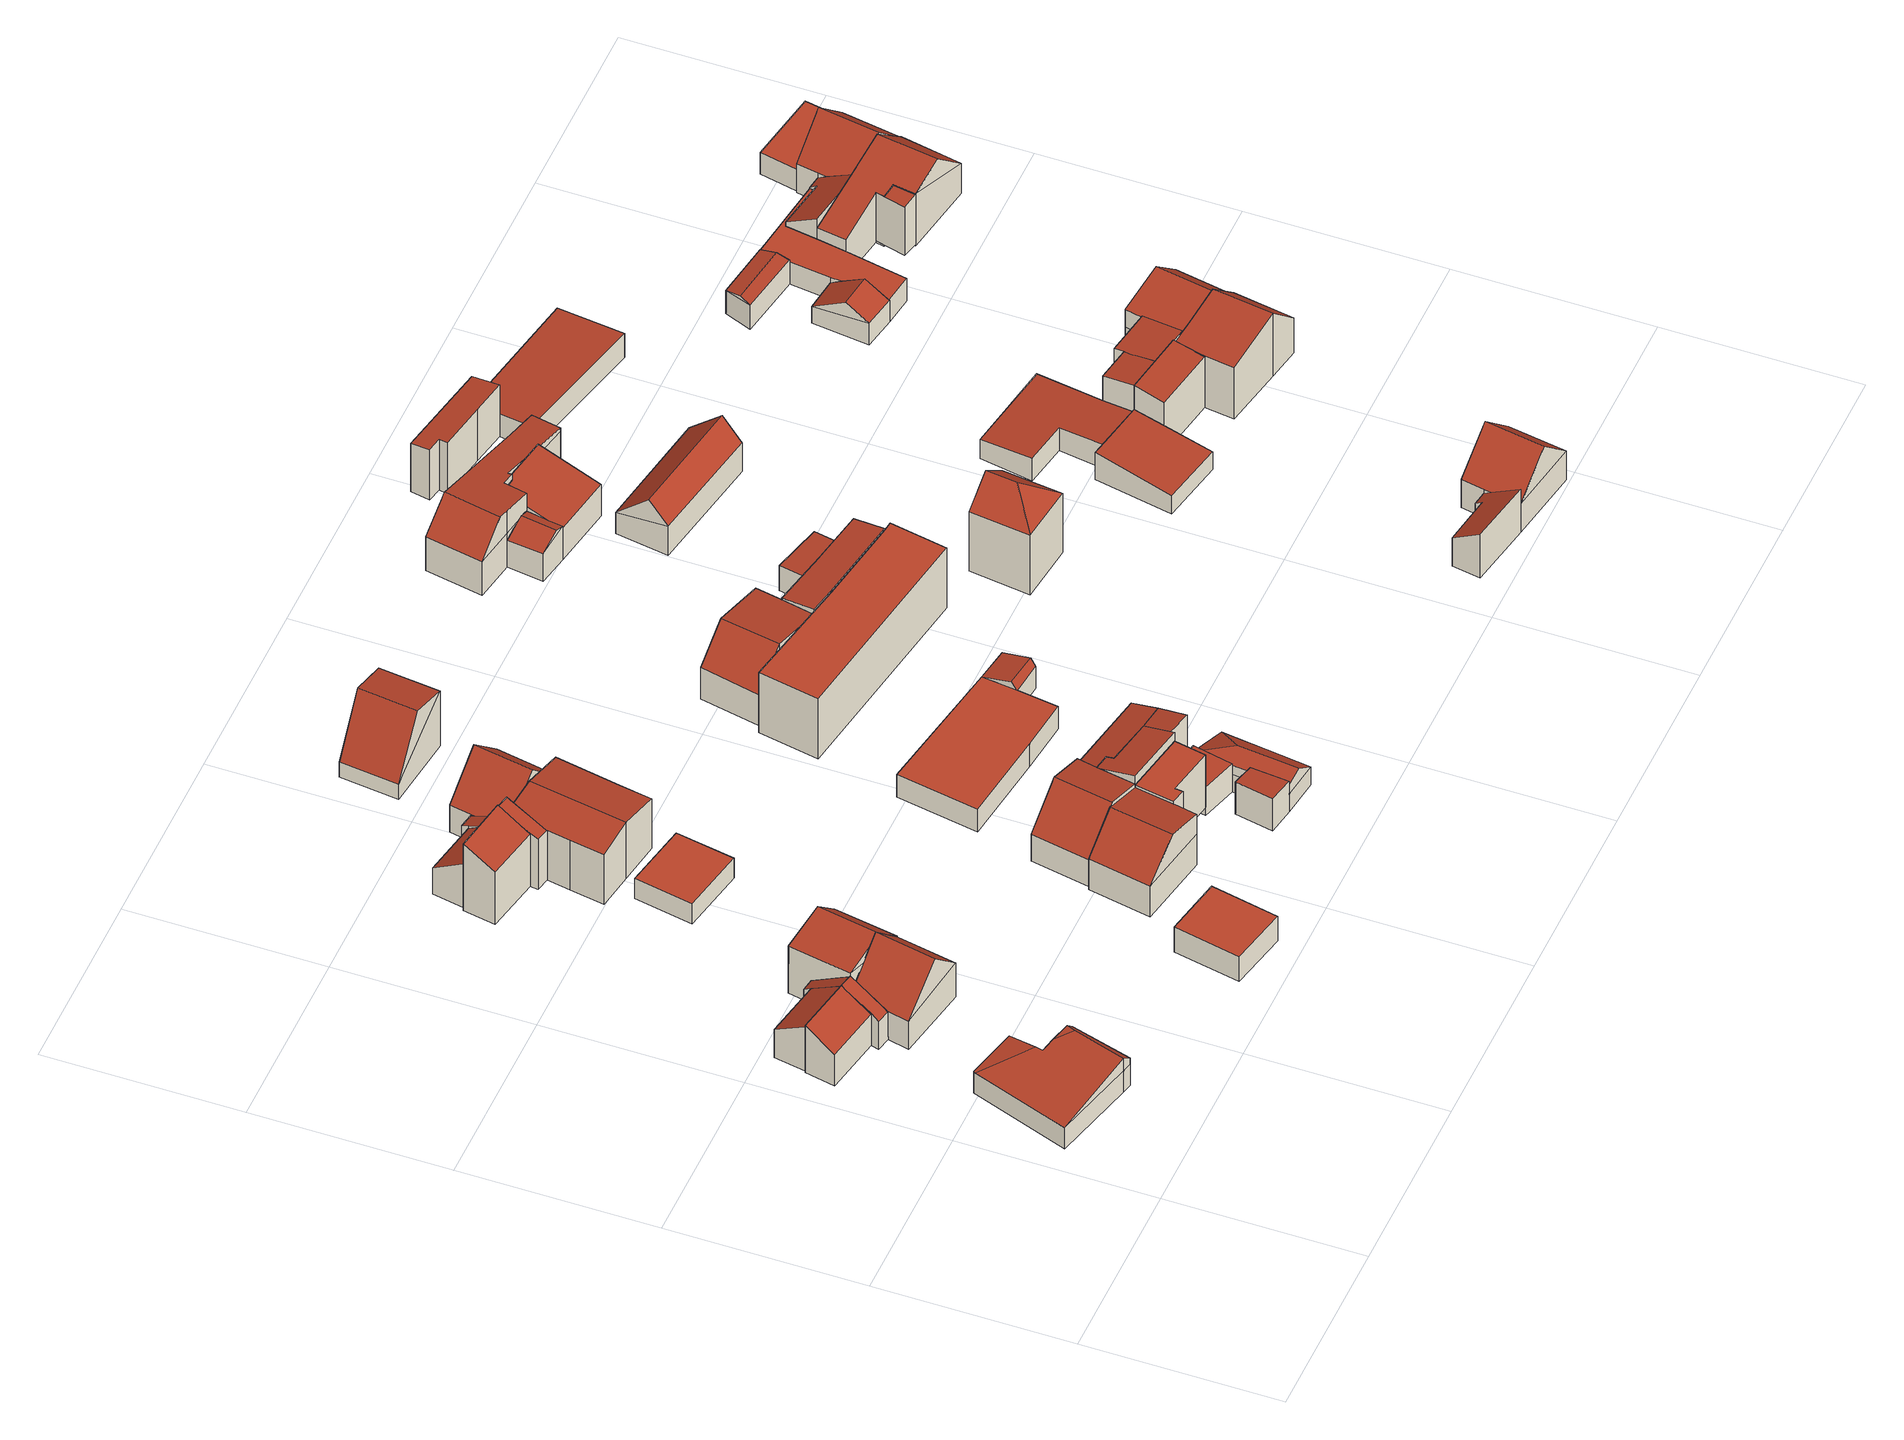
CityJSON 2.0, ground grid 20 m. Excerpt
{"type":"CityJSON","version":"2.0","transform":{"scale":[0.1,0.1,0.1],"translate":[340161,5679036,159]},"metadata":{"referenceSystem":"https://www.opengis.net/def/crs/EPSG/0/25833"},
"CityObjects":{
"building1":{"type":"Building","attributes":{"Dachtyp_tdc":"tdcFreeFormRoof","Gemeindeschluessel":14729160,"Dachneigung":10.03,"QualitaetDacherkennung":47,"Geometrietyp2DReferenz":"3000","function":"31001_9998","roofType":"5000","measuredHeight":4.26},"geometry":[{"type":"MultiSurface","lod":"2","boundaries":[[[0,1,2,3]],[[1,4,5,2]],[[4,6,7,5]],[[6,8,9,7]],[[8,10,11,9]],[[10,12,13,11]],[[12,14,15,13]],[[14,0,3,15]],[[16,17,18,19]],[[20,21,22]],[[21,23,19,18,4,24,22]],[[25,26,20,22,24]],[[14,26,25,0]],[[0,25,24,1]],[[12,23,21,20,26,14]],[[10,19,23,12]],[[8,16,19,10]],[[6,17,16,8]],[[4,18,17,6]],[[1,24,4]],[[3,2,5,7,9,11,13,15]]],"semantics":{"surfaces":[{"type":"WallSurface"},{"type":"RoofSurface"},{"type":"GroundSurface"}],"values":[0,0,0,0,0,0,0,0,1,1,1,1,0,0,0,0,0,0,0,0,2]}}]},
"building2":{"type":"Building","attributes":{"Gemeindeschluessel":14729160,"Geometrietyp2DReferenz":"3000","function":"31001_9998","roofType":"9999"},"children":["building2-1","building2-2","building2-3"]},
"building2-1":{"type":"BuildingPart","attributes":{"Dachtyp_tdc":"tdcGableRoof","Dachneigung":44.36,"QualitaetDacherkennung":74,"Geometrietyp2DReferenz":"3000","roofType":"3100","measuredHeight":7.75},"parents":["building2"],"geometry":[{"type":"MultiSurface","lod":"2","boundaries":[[[27,28,29,30]],[[28,31,32,29]],[[31,33,34,32]],[[28,27,35]],[[33,31,36]],[[27,37,33,36,35]],[[31,28,35,36]],[[34,38,30,29,32]],[[38,34,33,37,39]],[[30,38,39,37,27]]],"semantics":{"surfaces":[{"type":"WallSurface"},{"type":"RoofSurface"},{"type":"GroundSurface"},{"type":"ClosureSurface"}],"values":[0,0,0,0,0,1,1,2,0,3]}}]},
"building2-2":{"type":"BuildingPart","attributes":{"Dachtyp_tdc":"tdcPolyFlatRoof","Dachneigung":30.9,"QualitaetDacherkennung":73,"Geometrietyp2DReferenz":"3000","roofType":"2100","measuredHeight":5.87},"parents":["building2"],"geometry":[{"type":"MultiSurface","lod":"2","boundaries":[[[39,40,41,38]],[[40,42,43,44,41]],[[45,46,27,30,47]],[[45,48,42,40,39,37,46]],[[30,38,41,44,47]],[[37,27,46]],[[39,38,30,27,37]],[[48,43,42]],[[47,44,43,48,45]]],"semantics":{"surfaces":[{"type":"WallSurface"},{"type":"RoofSurface"},{"type":"GroundSurface"},{"type":"ClosureSurface"}],"values":[0,0,0,1,2,0,3,0,3]}}]},
"building2-3":{"type":"BuildingPart","attributes":{"Dachtyp_tdc":"tdcPolyFlatRoof","Dachneigung":31.7,"QualitaetDacherkennung":70,"Geometrietyp2DReferenz":"3000","roofType":"2100","measuredHeight":5.88},"parents":["building2"],"geometry":[{"type":"MultiSurface","lod":"2","boundaries":[[[43,49,50,44]],[[49,51,52,50]],[[51,45,47,52]],[[51,49,43,48,45]],[[47,44,50,52]],[[43,44,47,45,48]]],"semantics":{"surfaces":[{"type":"WallSurface"},{"type":"RoofSurface"},{"type":"GroundSurface"},{"type":"ClosureSurface"}],"values":[0,0,0,1,2,3]}}]},
"building3":{"type":"Building","attributes":{"Gemeindeschluessel":14729160,"Geometrietyp2DReferenz":"3000","function":"31001_9998","roofType":"9999"},"children":["building3-1","building3-2","building3-3"]},
"building3-1":{"type":"BuildingPart","attributes":{"Dachtyp_tdc":"tdcPolyFlatRoof","Dachneigung":31.14,"QualitaetDacherkennung":74,"Geometrietyp2DReferenz":"3000","roofType":"2100","measuredHeight":5.41},"parents":["building3"],"geometry":[{"type":"MultiSurface","lod":"2","boundaries":[[[53,54,55,56]],[[54,57,58,55]],[[59,53,56,60]],[[59,61,57,54,53]],[[56,55,58,60]],[[60,58,57,61,59]]],"semantics":{"surfaces":[{"type":"WallSurface"},{"type":"RoofSurface"},{"type":"GroundSurface"},{"type":"ClosureSurface"}],"values":[0,0,0,1,2,3]}}]},
"building3-2":{"type":"BuildingPart","attributes":{"Dachtyp_tdc":"tdcPolyFlatRoof","Dachneigung":31.66,"QualitaetDacherkennung":64,"Geometrietyp2DReferenz":"3000","roofType":"2100","measuredHeight":5.43},"parents":["building3"],"geometry":[{"type":"MultiSurface","lod":"2","boundaries":[[[57,62,63,58]],[[62,64,65,63]],[[66,59,60,67]],[[66,64,62,57,61,59]],[[60,58,63,65,67]],[[57,58,60,59,61]],[[67,65,64,66]]],"semantics":{"surfaces":[{"type":"WallSurface"},{"type":"RoofSurface"},{"type":"GroundSurface"},{"type":"ClosureSurface"}],"values":[0,0,0,1,2,3,3]}}]},
"building3-3":{"type":"BuildingPart","attributes":{"Dachtyp_tdc":"tdcGableRoof","Dachneigung":11.26,"QualitaetDacherkennung":67,"Geometrietyp2DReferenz":"3000","roofType":"3100","measuredHeight":6.8},"parents":["building3"],"geometry":[{"type":"MultiSurface","lod":"2","boundaries":[[[68,69,70,71]],[[69,72,73,70]],[[72,74,66,67,73]],[[69,68,75]],[[74,72,76]],[[68,74,76,75]],[[72,69,75,76]],[[67,65,71,70,73]],[[71,65,64,66,74,68]],[[65,67,66,64]]],"semantics":{"surfaces":[{"type":"WallSurface"},{"type":"RoofSurface"},{"type":"GroundSurface"},{"type":"ClosureSurface"}],"values":[0,0,0,0,0,1,1,2,0,3]}}]},
"building4":{"type":"Building","attributes":{"Dachtyp_tdc":"tdcPolyFlatRoof","Gemeindeschluessel":14729160,"Dachneigung":0,"QualitaetDacherkennung":85,"Geometrietyp2DReferenz":"3000","function":"31001_9998","roofType":"1000","measuredHeight":3.04},"geometry":[{"type":"MultiSurface","lod":"2","boundaries":[[[77,78,79,80]],[[78,81,82,79]],[[81,83,84,82]],[[83,77,80,84]],[[83,81,78,77]],[[80,79,82,84]]],"semantics":{"surfaces":[{"type":"WallSurface"},{"type":"RoofSurface"},{"type":"GroundSurface"}],"values":[0,0,0,0,1,2]}}]},
"building5":{"type":"Building","attributes":{"Dachtyp_tdc":"tdcPolyFlatRoof","Gemeindeschluessel":14729160,"Dachneigung":0,"QualitaetDacherkennung":88,"Geometrietyp2DReferenz":"3000","function":"31001_9998","roofType":"1000","measuredHeight":2.56},"geometry":[{"type":"MultiSurface","lod":"2","boundaries":[[[85,86,87,88]],[[86,89,90,87]],[[89,91,92,90]],[[91,85,88,92]],[[91,89,86,85]],[[88,87,90,92]]],"semantics":{"surfaces":[{"type":"WallSurface"},{"type":"RoofSurface"},{"type":"GroundSurface"}],"values":[0,0,0,0,1,2]}}]},
"building6":{"type":"Building","attributes":{"Gemeindeschluessel":14729160,"Geometrietyp2DReferenz":"3000","function":"31001_9998","roofType":"9999"},"children":["building6-1","building6-2","building6-3"]},
"building6-1":{"type":"BuildingPart","attributes":{"Dachtyp_tdc":"tdcPolyFlatRoof","Dachneigung":27.04,"QualitaetDacherkennung":68,"Geometrietyp2DReferenz":"3000","roofType":"2100","measuredHeight":8.31},"parents":["building6"],"geometry":[{"type":"MultiSurface","lod":"2","boundaries":[[[93,94,95,96]],[[94,97,98,95]],[[97,99,100,101,98]],[[97,94,93,102,99]],[[101,96,95,98]],[[102,100,99]],[[93,96,101,100,102]]],"semantics":{"surfaces":[{"type":"WallSurface"},{"type":"RoofSurface"},{"type":"GroundSurface"},{"type":"ClosureSurface"}],"values":[0,0,0,1,2,0,3]}}]},
"building6-2":{"type":"BuildingPart","attributes":{"Dachtyp_tdc":"tdcPolyFlatRoof","Dachneigung":24.27,"QualitaetDacherkennung":71,"Geometrietyp2DReferenz":"3000","roofType":"2100","measuredHeight":8.17},"parents":["building6"],"geometry":[{"type":"MultiSurface","lod":"2","boundaries":[[[103,104,93,96,105]],[[100,106,107,108,101]],[[109,103,105,110]],[[109,111,106,100,102,104,103]],[[105,96,101,108,110]],[[102,93,104]],[[101,96,93,102,100]],[[111,107,106]],[[109,110,108,107,111]]],"semantics":{"surfaces":[{"type":"WallSurface"},{"type":"RoofSurface"},{"type":"GroundSurface"},{"type":"ClosureSurface"}],"values":[0,0,0,1,2,0,3,0,3]}}]},
"building6-3":{"type":"BuildingPart","attributes":{"Dachtyp_tdc":"tdcGableRoof","Dachneigung":10.11,"QualitaetDacherkennung":46,"Geometrietyp2DReferenz":"3000","roofType":"3100","measuredHeight":7.08},"parents":["building6"],"geometry":[{"type":"MultiSurface","lod":"2","boundaries":[[[112,113,114,115]],[[113,116,117,114]],[[116,118,119,117]],[[118,109,110,119]],[[107,120,121,108]],[[120,122,123,121]],[[122,124,125,123]],[[124,112,115,125]],[[120,107,111,109,118,116,113]],[[113,112,124,122,120]],[[115,114,117,119,110,108,121,123,125]],[[108,110,109,111,107]]],"semantics":{"surfaces":[{"type":"WallSurface"},{"type":"RoofSurface"},{"type":"GroundSurface"},{"type":"ClosureSurface"}],"values":[0,0,0,0,0,0,0,0,1,1,2,3]}}]},
"building7":{"type":"Building","attributes":{"Gemeindeschluessel":14729160,"Geometrietyp2DReferenz":"3000","function":"31001_9998","roofType":"9999"},"children":["building7-1","building7-2","building7-3"]},
"building7-1":{"type":"BuildingPart","attributes":{"Dachtyp_tdc":"tdcPolyFlatRoof","Dachneigung":34.83,"QualitaetDacherkennung":74,"Geometrietyp2DReferenz":"3000","roofType":"2100","measuredHeight":5.43},"parents":["building7"],"geometry":[{"type":"MultiSurface","lod":"2","boundaries":[[[126,127,128,129]],[[127,130,131,128]],[[132,126,129,133,134]],[[132,135,130,127,126]],[[129,128,131,133]],[[134,135,132]],[[133,131,130,135,134]]],"semantics":{"surfaces":[{"type":"WallSurface"},{"type":"RoofSurface"},{"type":"GroundSurface"},{"type":"ClosureSurface"}],"values":[0,0,0,1,2,0,3]}}]},
"building7-2":{"type":"BuildingPart","attributes":{"Dachtyp_tdc":"tdcGableRoof","Dachneigung":44.13,"QualitaetDacherkennung":79,"Geometrietyp2DReferenz":"3000","roofType":"3100","measuredHeight":7.44},"parents":["building7"],"geometry":[{"type":"MultiSurface","lod":"2","boundaries":[[[136,137,138,139]],[[137,140,141,138]],[[140,142,143,141]],[[137,136,144]],[[142,140,145]],[[136,146,142,145,144]],[[140,137,144,145]],[[143,147,139,138,141]],[[136,139,147,148,146]],[[148,147,143,142,146]]],"semantics":{"surfaces":[{"type":"WallSurface"},{"type":"RoofSurface"},{"type":"GroundSurface"},{"type":"ClosureSurface"}],"values":[0,0,0,0,0,1,1,2,0,3]}}]},
"building7-3":{"type":"BuildingPart","attributes":{"Dachtyp_tdc":"tdcPolyFlatRoof","Dachneigung":26.84,"QualitaetDacherkennung":80,"Geometrietyp2DReferenz":"3000","roofType":"2100","measuredHeight":5.12},"parents":["building7"],"geometry":[{"type":"MultiSurface","lod":"2","boundaries":[[[149,134,133,143,142]],[[150,151,152,131,130]],[[151,148,147,152]],[[151,150,135,134,149,146,148]],[[147,143,133,131,152]],[[142,146,149]],[[143,147,148,146,142]],[[150,130,135]],[[130,131,133,134,135]]],"semantics":{"surfaces":[{"type":"WallSurface"},{"type":"RoofSurface"},{"type":"GroundSurface"},{"type":"ClosureSurface"}],"values":[0,0,0,1,2,0,3,0,3]}}]},
"building8":{"type":"Building","attributes":{"Gemeindeschluessel":14729160,"Geometrietyp2DReferenz":"3000","function":"31001_9998","roofType":"9999"},"children":["building8-1","building8-2"]},
"building8-1":{"type":"BuildingPart","attributes":{"Dachtyp_tdc":"tdcPolyFlatRoof","Dachneigung":0,"QualitaetDacherkennung":68,"Geometrietyp2DReferenz":"3000","roofType":"1000","measuredHeight":6.69},"parents":["building8"],"geometry":[{"type":"MultiSurface","lod":"2","boundaries":[[[153,154,155,156]],[[154,157,158,155]],[[157,159,160,158]],[[159,161,162,163,164,160]],[[165,153,156,166,167,168]],[[165,161,159,157,154,153]],[[156,155,158,160,164,166]],[[168,162,161,165]],[[167,166,164,163]],[[167,163,162,168]]],"semantics":{"surfaces":[{"type":"WallSurface"},{"type":"RoofSurface"},{"type":"GroundSurface"},{"type":"ClosureSurface"}],"values":[0,0,0,0,0,1,2,0,3,3]}}]},
"building8-2":{"type":"BuildingPart","attributes":{"Dachtyp_tdc":"tdcGableRoof","Dachneigung":44.06,"QualitaetDacherkennung":65,"Geometrietyp2DReferenz":"3000","roofType":"3100","measuredHeight":7.38},"parents":["building8"],"geometry":[{"type":"MultiSurface","lod":"2","boundaries":[[[169,167,166,170]],[[163,171,172,164]],[[171,173,174,172]],[[173,169,170,174]],[[173,175,176,169]],[[168,176,175,177,162]],[[163,162,177,171]],[[171,177,175,173]],[[169,176,168,167]],[[170,166,164,172,174]],[[164,166,167,163]],[[167,168,162,163]]],"semantics":{"surfaces":[{"type":"WallSurface"},{"type":"RoofSurface"},{"type":"GroundSurface"},{"type":"ClosureSurface"}],"values":[0,0,0,0,1,1,0,0,0,2,3,3]}}]},
"building9":{"type":"Building","attributes":{"Gemeindeschluessel":14729160,"Geometrietyp2DReferenz":"3000","function":"31001_9998","roofType":"9999"},"children":["building9-1","building9-2"]},
"building9-1":{"type":"BuildingPart","attributes":{"Dachtyp_tdc":"tdcPolyFlatRoof","Dachneigung":14.58,"QualitaetDacherkennung":77,"Geometrietyp2DReferenz":"3000","roofType":"2100","measuredHeight":7.29},"parents":["building9"],"geometry":[{"type":"MultiSurface","lod":"2","boundaries":[[[178,179,180,181,182]],[[179,183,184,180]],[[183,185,186,184]],[[185,187,188,186]],[[187,189,190,191,192,188]],[[189,187,185,183,179,178,193]],[[181,180,184,186,188,192]],[[193,190,189]],[[182,181,192,191]],[[178,182,191,190,193]]],"semantics":{"surfaces":[{"type":"WallSurface"},{"type":"RoofSurface"},{"type":"GroundSurface"},{"type":"ClosureSurface"}],"values":[0,0,0,0,0,1,2,0,3,3]}}]},
"building9-2":{"type":"BuildingPart","attributes":{"Dachtyp_tdc":"tdcGableRoof","Dachneigung":44.04,"QualitaetDacherkennung":55,"Geometrietyp2DReferenz":"3000","roofType":"3100","measuredHeight":7.14},"parents":["building9"],"geometry":[{"type":"MultiSurface","lod":"2","boundaries":[[[194,195,196,197]],[[195,182,181,196]],[[191,198,199,192]],[[198,194,197,199]],[[198,200,201,194]],[[178,202,201,200,190,193]],[[191,190,200,198]],[[195,202,178,182]],[[194,201,202,195]],[[197,196,181,192,199]],[[192,181,182,191]],[[182,178,193,190,191]]],"semantics":{"surfaces":[{"type":"WallSurface"},{"type":"RoofSurface"},{"type":"GroundSurface"},{"type":"ClosureSurface"}],"values":[0,0,0,0,1,1,0,0,0,2,3,3]}}]},
"building10":{"type":"Building","attributes":{"Dachtyp_tdc":"tdcGableRoof","Gemeindeschluessel":14729160,"Dachneigung":59.73,"QualitaetDacherkennung":4,"Geometrietyp2DReferenz":"3000","function":"31001_9998","roofType":"3100","measuredHeight":7.99},"geometry":[{"type":"MultiSurface","lod":"2","boundaries":[[[203,204,205,206]],[[204,207,208,205]],[[207,209,210,208]],[[209,203,206,210]],[[207,204,211]],[[203,209,212]],[[204,203,212,211]],[[209,207,211,212]],[[206,205,208,210]]],"semantics":{"surfaces":[{"type":"WallSurface"},{"type":"RoofSurface"},{"type":"GroundSurface"}],"values":[0,0,0,0,0,0,1,1,2]}}]},
"building11":{"type":"Building","attributes":{"Gemeindeschluessel":14729160,"Geometrietyp2DReferenz":"3000","function":"31001_9998","roofType":"9999"},"children":["building11-1","building11-2","building11-3","building11-4","building11-5"]},
"building11-1":{"type":"BuildingPart","attributes":{"Dachtyp_tdc":"tdcPolyFlatRoof","Dachneigung":3.22,"QualitaetDacherkennung":85,"Geometrietyp2DReferenz":"3000","roofType":"2100","measuredHeight":4.03},"parents":["building11"],"geometry":[{"type":"MultiSurface","lod":"2","boundaries":[[[213,214,215,216,217,218]],[[219,220,221,222,223,224]],[[220,213,218,221]],[[220,219,214,213]],[[218,217,222,221]],[[219,224,215,214]],[[223,222,217,216]],[[223,216,215,224]]],"semantics":{"surfaces":[{"type":"WallSurface"},{"type":"RoofSurface"},{"type":"GroundSurface"},{"type":"ClosureSurface"}],"values":[0,0,0,1,2,0,3,3]}}]},
"building11-2":{"type":"BuildingPart","attributes":{"Dachtyp_tdc":"tdcPolyFlatRoof","Dachneigung":14.3,"QualitaetDacherkennung":58,"Geometrietyp2DReferenz":"3000","roofType":"2100","measuredHeight":8.68},"parents":["building11"],"geometry":[{"type":"MultiSurface","lod":"2","boundaries":[[[225,185,226,227,228]],[[229,230,231,232,233]],[[233,185,225,229]],[[231,227,226,232]],[[225,228,230,229]],[[228,227,231,230]],[[233,232,226,185]]],"semantics":{"surfaces":[{"type":"WallSurface"},{"type":"RoofSurface"},{"type":"GroundSurface"},{"type":"ClosureSurface"}],"values":[0,0,1,2,0,3,3]}}]},
"building11-3":{"type":"BuildingPart","attributes":{"Dachtyp_tdc":"tdcHipAndGableRoof","Dachneigung":36.46,"QualitaetDacherkennung":38,"Geometrietyp2DReferenz":"3000","roofType":"5000","measuredHeight":3.86},"parents":["building11"],"geometry":[{"type":"MultiSurface","lod":"2","boundaries":[[[216,234,235,217]],[[236,237,238,239]],[[237,240,241,238]],[[240,223,222,241]],[[237,242,243]],[[242,244,215,224,245,243]],[[246,237,243,245]],[[240,246,245,224,223]],[[237,246,240]],[[216,215,244,234]],[[236,242,237]],[[217,235,239,238,241,222]],[[239,235,234,236]],[[217,222,223,216]],[[223,224,215,216]],[[234,244,242,236]]],"semantics":{"surfaces":[{"type":"WallSurface"},{"type":"RoofSurface"},{"type":"GroundSurface"},{"type":"ClosureSurface"}],"values":[0,0,0,0,1,1,1,0,0,0,0,2,3,3,3,3]}}]},
"building11-4":{"type":"BuildingPart","attributes":{"Dachtyp_tdc":"tdcPolyFlatRoof","Dachneigung":7.57,"QualitaetDacherkennung":56,"Geometrietyp2DReferenz":"3000","roofType":"2100","measuredHeight":4.02},"parents":["building11"],"geometry":[{"type":"MultiSurface","lod":"2","boundaries":[[[247,248,249,235,234,244]],[[248,250,251,249]],[[250,228,227,251]],[[230,252,242,236,239,231]],[[252,230,228,250,248,247]],[[235,249,251,227,231,239]],[[231,227,228,230]],[[247,244,242,252]],[[234,235,239,236]],[[234,236,242,244]]],"semantics":{"surfaces":[{"type":"WallSurface"},{"type":"RoofSurface"},{"type":"GroundSurface"},{"type":"ClosureSurface"}],"values":[0,0,0,0,1,2,3,0,3,3]}}]},
"building11-5":{"type":"BuildingPart","attributes":{"Dachtyp_tdc":"tdcPolyFlatRoof","Dachneigung":14.29,"QualitaetDacherkennung":67,"Geometrietyp2DReferenz":"3000","roofType":"2100","measuredHeight":7.89},"parents":["building11"],"geometry":[{"type":"MultiSurface","lod":"2","boundaries":[[[253,233,232,254]],[[185,183,255,226]],[[183,179,256,255]],[[179,178,257,256]],[[178,258,259,257]],[[258,253,254,259]],[[258,178,179,183,185,233,253]],[[254,232,226,255,256,257,259]],[[226,232,233,185]]],"semantics":{"surfaces":[{"type":"WallSurface"},{"type":"RoofSurface"},{"type":"GroundSurface"},{"type":"ClosureSurface"}],"values":[0,0,0,0,0,0,1,2,3]}}]},
"building12":{"type":"Building","attributes":{"Gemeindeschluessel":14729160,"Geometrietyp2DReferenz":"3000","function":"31001_9998","roofType":"9999"},"children":["building12-1","building12-2"]},
"building12-1":{"type":"BuildingPart","attributes":{"Dachtyp_tdc":"tdcGableRoof","Dachneigung":13.24,"QualitaetDacherkennung":25,"Geometrietyp2DReferenz":"3000","roofType":"3100","measuredHeight":3.53},"parents":["building12"],"geometry":[{"type":"MultiSurface","lod":"2","boundaries":[[[260,261,262,263]],[[264,265,266,267]],[[264,260,263,265]],[[267,268,261,269]],[[260,264,270]],[[261,260,270,269]],[[264,267,269,270]],[[263,262,266,265]],[[266,262,261,268,267]]],"semantics":{"surfaces":[{"type":"WallSurface"},{"type":"RoofSurface"},{"type":"GroundSurface"},{"type":"ClosureSurface"}],"values":[0,0,0,0,0,1,1,2,3]}}]},
"building12-2":{"type":"BuildingPart","attributes":{"Dachtyp_tdc":"tdcPolyFlatRoof","Dachneigung":0,"QualitaetDacherkennung":52,"Geometrietyp2DReferenz":"3000","roofType":"1000","measuredHeight":2.73},"parents":["building12"],"geometry":[{"type":"MultiSurface","lod":"2","boundaries":[[[271,267,266,272]],[[273,274,275,262,261]],[[274,276,277,275]],[[276,278,279,277]],[[278,271,272,279]],[[278,276,274,273,268,267,271]],[[272,266,262,275,277,279]],[[261,268,273]],[[262,266,267,268,261]]],"semantics":{"surfaces":[{"type":"WallSurface"},{"type":"RoofSurface"},{"type":"GroundSurface"},{"type":"ClosureSurface"}],"values":[0,0,0,0,0,1,2,0,3]}}]},
"building13":{"type":"Building","attributes":{"Dachtyp_tdc":"tdcPolyFlatRoof","Gemeindeschluessel":14729160,"Dachneigung":0,"QualitaetDacherkennung":46,"Geometrietyp2DReferenz":"3000","function":"31001_9998","roofType":"1000","measuredHeight":7.46},"geometry":[{"type":"MultiSurface","lod":"2","boundaries":[[[280,281,282,283]],[[281,284,285,282]],[[284,286,287,285]],[[286,288,289,287]],[[288,290,291,289]],[[290,280,283,291]],[[290,288,286,284,281,280]],[[283,282,285,287,289,291]]],"semantics":{"surfaces":[{"type":"WallSurface"},{"type":"RoofSurface"},{"type":"GroundSurface"}],"values":[0,0,0,0,0,0,1,2]}}]},
"building14":{"type":"Building","attributes":{"Gemeindeschluessel":14729160,"Geometrietyp2DReferenz":"3000","function":"31001_9998","roofType":"9999"},"children":["building14-1","building14-2","building14-3"]},
"building14-1":{"type":"BuildingPart","attributes":{"Dachtyp_tdc":"tdcPolyFlatRoof","Dachneigung":6.19,"QualitaetDacherkennung":54,"Geometrietyp2DReferenz":"3000","roofType":"2100","measuredHeight":6.77},"parents":["building14"],"geometry":[{"type":"MultiSurface","lod":"2","boundaries":[[[292,293,294,295,296]],[[293,297,294]],[[298,299,300,301,302]],[[299,303,304,300]],[[303,305,306,307,304]],[[305,303,299,298,293,292]],[[295,294,301,300,304,307]],[[302,297,293,298]],[[302,301,294,297]],[[292,296,306,305]],[[296,295,307,306]]],"semantics":{"surfaces":[{"type":"WallSurface"},{"type":"RoofSurface"},{"type":"GroundSurface"},{"type":"ClosureSurface"}],"values":[0,0,0,0,0,1,2,0,3,0,3]}}]},
"building14-2":{"type":"BuildingPart","attributes":{"Dachtyp_tdc":"tdcGableRoof","Dachneigung":10.16,"QualitaetDacherkennung":66,"Geometrietyp2DReferenz":"3000","roofType":"3100","measuredHeight":7.24},"parents":["building14"],"geometry":[{"type":"MultiSurface","lod":"2","boundaries":[[[306,308,309,307]],[[308,310,311,309]],[[310,312,313,311]],[[312,314,315,313]],[[314,316,317,315]],[[316,296,295,317]],[[314,312,310,308]],[[308,306,296,316,314]],[[307,309,311,313,315,317,295]],[[306,307,295,296]]],"semantics":{"surfaces":[{"type":"WallSurface"},{"type":"RoofSurface"},{"type":"GroundSurface"},{"type":"ClosureSurface"}],"values":[0,0,0,0,0,0,1,1,2,3]}}]},
"building14-3":{"type":"BuildingPart","attributes":{"Dachtyp_tdc":"tdcPolyFlatRoof","Dachneigung":4.94,"QualitaetDacherkennung":75,"Geometrietyp2DReferenz":"3000","roofType":"2100","measuredHeight":3.11},"parents":["building14"],"geometry":[{"type":"MultiSurface","lod":"2","boundaries":[[[318,319,320,321]],[[319,302,301,320]],[[297,318,321,294]],[[297,302,319,318]],[[321,320,301,294]],[[294,301,302,297]]],"semantics":{"surfaces":[{"type":"WallSurface"},{"type":"RoofSurface"},{"type":"GroundSurface"},{"type":"ClosureSurface"}],"values":[0,0,0,1,2,3]}}]},
"building15":{"type":"Building","attributes":{"Gemeindeschluessel":14729160,"Geometrietyp2DReferenz":"3000","function":"31001_9998","roofType":"9999"},"children":["building15-1","building15-2"]},
"building15-1":{"type":"BuildingPart","attributes":{"Dachtyp_tdc":"tdcGableRoof","Dachneigung":25.78,"QualitaetDacherkennung":34,"Geometrietyp2DReferenz":"3000","roofType":"3100","measuredHeight":4.52},"parents":["building15"],"geometry":[{"type":"MultiSurface","lod":"2","boundaries":[[[322,323,324,325]],[[323,326,327,324]],[[328,322,325,329,330]],[[326,323,331]],[[322,328,332]],[[323,322,332,331]],[[328,333,326,331,332]],[[325,324,327,329]],[[330,333,328]],[[329,327,326,333,330]]],"semantics":{"surfaces":[{"type":"WallSurface"},{"type":"RoofSurface"},{"type":"GroundSurface"},{"type":"ClosureSurface"}],"values":[0,0,0,0,0,1,1,2,0,3]}}]},
"building15-2":{"type":"BuildingPart","attributes":{"Dachtyp_tdc":"tdcPolyFlatRoof","Dachneigung":14.32,"QualitaetDacherkennung":82,"Geometrietyp2DReferenz":"3000","roofType":"2100","measuredHeight":5.62},"parents":["building15"],"geometry":[{"type":"MultiSurface","lod":"2","boundaries":[[[334,330,329,335]],[[336,337,338,327,326]],[[337,339,340,338]],[[339,341,342,340]],[[341,343,344,342]],[[343,334,335,344]],[[343,341,339,337,336,333,330,334]],[[335,329,327,338,340,342,344]],[[326,333,336]],[[327,329,330,333,326]]],"semantics":{"surfaces":[{"type":"WallSurface"},{"type":"RoofSurface"},{"type":"GroundSurface"},{"type":"ClosureSurface"}],"values":[0,0,0,0,0,0,1,2,0,3]}}]},
"building16":{"type":"Building","attributes":{"Dachtyp_tdc":"tdcFreeFormRoof","Gemeindeschluessel":14729160,"Dachneigung":10.16,"QualitaetDacherkennung":30,"Geometrietyp2DReferenz":"3000","function":"31001_9998","roofType":"5000","measuredHeight":7.22},"geometry":[{"type":"MultiSurface","lod":"2","boundaries":[[[345,346,347,348]],[[346,349,350,347]],[[349,351,352,350]],[[351,353,354,352]],[[353,355,344,354]],[[355,356,342,344]],[[356,357,340,342]],[[357,358,338,340]],[[358,326,327,338]],[[326,359,324,327]],[[359,360,361,324]],[[360,345,348,361]],[[362,363,364,365,366,367,368,369,370,371,372,373]],[[373,372,345,360]],[[346,371,370,349]],[[345,372,371,346]],[[349,370,369,351]],[[351,369,368,353]],[[353,368,367,355]],[[355,367,366,356]],[[356,366,365,357]],[[357,365,364,358]],[[358,364,363,326]],[[326,363,362,359]],[[359,362,373,360]],[[348,347,350,352,354,344,342,340,338,327,324,361]]],"semantics":{"surfaces":[{"type":"WallSurface"},{"type":"RoofSurface"},{"type":"GroundSurface"}],"values":[0,0,0,0,0,0,0,0,0,0,0,0,1,1,0,0,0,0,0,0,0,0,0,0,0,2]}}]},
"building17":{"type":"Building","attributes":{"Dachtyp_tdc":"tdcFreeFormRoof","Gemeindeschluessel":14729160,"Dachneigung":40.61,"QualitaetDacherkennung":7,"Geometrietyp2DReferenz":"3000","function":"31001_9998","roofType":"5000","measuredHeight":10.08},"geometry":[{"type":"MultiSurface","lod":"2","boundaries":[[[374,375,376,377]],[[375,378,379,376]],[[378,380,381,379]],[[380,374,377,381]],[[382,383,380,378]],[[382,378,375]],[[383,382,375,374]],[[383,374,380]],[[377,376,379,381]]],"semantics":{"surfaces":[{"type":"WallSurface"},{"type":"RoofSurface"},{"type":"GroundSurface"}],"values":[0,0,0,0,1,1,1,0,2]}}]},
"building18":{"type":"Building","attributes":{"Dachtyp_tdc":"tdcGableRoof","Gemeindeschluessel":14729160,"Dachneigung":43.52,"QualitaetDacherkennung":67,"Geometrietyp2DReferenz":"3000","function":"31001_9998","roofType":"3100","measuredHeight":5.94},"geometry":[{"type":"MultiSurface","lod":"2","boundaries":[[[384,385,386,387]],[[385,388,389,386]],[[388,390,391,389]],[[390,384,387,391]],[[388,385,392]],[[384,390,393]],[[385,384,393,392]],[[390,388,392,393]],[[387,386,389,391]]],"semantics":{"surfaces":[{"type":"WallSurface"},{"type":"RoofSurface"},{"type":"GroundSurface"}],"values":[0,0,0,0,0,0,1,1,2]}}]},
"building19":{"type":"Building","attributes":{"Gemeindeschluessel":14729160,"Geometrietyp2DReferenz":"3000","function":"31001_9998","roofType":"9999"},"children":["building19-1","building19-2"]},
"building19-1":{"type":"BuildingPart","attributes":{"Dachtyp_tdc":"tdcPolyFlatRoof","Dachneigung":7.84,"QualitaetDacherkennung":67,"Geometrietyp2DReferenz":"3000","roofType":"2100","measuredHeight":6.48},"parents":["building19"],"geometry":[{"type":"MultiSurface","lod":"2","boundaries":[[[394,395,396,397,398]],[[395,399,400,396]],[[399,401,402,400]],[[401,403,404,402]],[[403,405,406,404]],[[405,407,408,409,406]],[[405,403,401,399,395,394,407]],[[409,397,396,400,402,404,406]],[[398,408,407,394]],[[398,397,409,408]]],"semantics":{"surfaces":[{"type":"WallSurface"},{"type":"RoofSurface"},{"type":"GroundSurface"},{"type":"ClosureSurface"}],"values":[0,0,0,0,0,0,1,2,0,3]}}]},
"building19-2":{"type":"BuildingPart","attributes":{"Dachtyp_tdc":"tdcPolyFlatRoof","Dachneigung":2.69,"QualitaetDacherkennung":78,"Geometrietyp2DReferenz":"3000","roofType":"2100","measuredHeight":3.05},"parents":["building19"],"geometry":[{"type":"MultiSurface","lod":"2","boundaries":[[[410,411,412,413]],[[411,414,415,412]],[[414,398,397,415]],[[408,410,413,409]],[[408,398,414,411,410]],[[413,412,415,397,409]],[[408,409,397,398]]],"semantics":{"surfaces":[{"type":"WallSurface"},{"type":"RoofSurface"},{"type":"GroundSurface"},{"type":"ClosureSurface"}],"values":[0,0,0,0,1,2,3]}}]},
"building20":{"type":"Building","attributes":{"Gemeindeschluessel":14729160,"Geometrietyp2DReferenz":"3000","function":"31001_9998","roofType":"9999"},"children":["building20-1","building20-2"]},
"building20-1":{"type":"BuildingPart","attributes":{"Dachtyp_tdc":"tdcPolyFlatRoof","Dachneigung":31.73,"QualitaetDacherkennung":68,"Geometrietyp2DReferenz":"3000","roofType":"2100","measuredHeight":5.35},"parents":["building20"],"geometry":[{"type":"MultiSurface","lod":"2","boundaries":[[[416,417,418,419]],[[417,420,421,418]],[[420,422,423,421]],[[424,425,426,427,428]],[[425,416,419,426]],[[425,424,429,422,420,417,416]],[[419,418,421,423,427,426]],[[428,429,424]],[[427,423,422,429,428]]],"semantics":{"surfaces":[{"type":"WallSurface"},{"type":"RoofSurface"},{"type":"GroundSurface"},{"type":"ClosureSurface"}],"values":[0,0,0,0,0,1,2,0,3]}}]},
"building20-2":{"type":"BuildingPart","attributes":{"Dachtyp_tdc":"tdcGableRoof","Dachneigung":43.68,"QualitaetDacherkennung":77,"Geometrietyp2DReferenz":"3000","roofType":"3100","measuredHeight":7.36},"parents":["building20"],"geometry":[{"type":"MultiSurface","lod":"2","boundaries":[[[430,423,422]],[[430,431,432,423]],[[431,433,434,432]],[[433,435,436,434]],[[435,428,427,436]],[[428,437,438,431,430,429]],[[439,438,437,440]],[[433,439,440,435]],[[435,440,437,428]],[[431,438,439,433]],[[423,432,434,436,427]],[[422,429,430]],[[423,427,428,429,422]]],"semantics":{"surfaces":[{"type":"WallSurface"},{"type":"RoofSurface"},{"type":"GroundSurface"},{"type":"ClosureSurface"}],"values":[0,0,0,0,0,1,1,0,0,0,2,0,3]}}]},
"building21":{"type":"Building","attributes":{"Dachtyp_tdc":"tdcPolyFlatRoof","Gemeindeschluessel":14729160,"Dachneigung":7.96,"QualitaetDacherkennung":76,"Geometrietyp2DReferenz":"3000","function":"31001_9998","roofType":"2100","measuredHeight":3.39},"geometry":[{"type":"MultiSurface","lod":"2","boundaries":[[[441,442,443,444]],[[442,445,446,443]],[[445,447,448,446]],[[447,449,450,448]],[[449,451,452,450]],[[451,441,444,452]],[[451,449,447,445,442,441]],[[444,443,446,448,450,452]]],"semantics":{"surfaces":[{"type":"WallSurface"},{"type":"RoofSurface"},{"type":"GroundSurface"}],"values":[0,0,0,0,0,0,1,2]}}]},
"building22":{"type":"Building","attributes":{"Dachtyp_tdc":"tdcPolyFlatRoof","Gemeindeschluessel":14729160,"Dachneigung":3.31,"QualitaetDacherkennung":81,"Geometrietyp2DReferenz":"3000","function":"31001_9998","roofType":"2100","measuredHeight":2.98},"geometry":[{"type":"MultiSurface","lod":"2","boundaries":[[[453,454,455,456]],[[454,457,458,455]],[[457,459,460,458]],[[459,461,462,460]],[[461,463,464,462]],[[463,465,466,464]],[[465,453,456,466]],[[465,463,461,459,457,454,453]],[[456,455,458,460,462,464,466]]],"semantics":{"surfaces":[{"type":"WallSurface"},{"type":"RoofSurface"},{"type":"GroundSurface"}],"values":[0,0,0,0,0,0,0,1,2]}}]},
"building23":{"type":"Building","attributes":{"Gemeindeschluessel":14729160,"Geometrietyp2DReferenz":"3000","function":"31001_9998","roofType":"9999"},"children":["building23-1","building23-2"]},
"building23-1":{"type":"BuildingPart","attributes":{"Dachtyp_tdc":"tdcGableRoof","Dachneigung":11.8,"QualitaetDacherkennung":77,"Geometrietyp2DReferenz":"3000","roofType":"3100","measuredHeight":7.82},"parents":["building23"],"geometry":[{"type":"MultiSurface","lod":"2","boundaries":[[[467,468,469,470]],[[468,471,472,469]],[[471,473,474,472]],[[473,475,476,474]],[[475,477,478,476]],[[477,479,480,478]],[[479,481,482,483,480]],[[477,475,473,471]],[[471,468,467,484,481,479,477]],[[470,469,472,474,476,478,480,483]],[[484,482,481]],[[467,470,483,482,484]]],"semantics":{"surfaces":[{"type":"WallSurface"},{"type":"RoofSurface"},{"type":"GroundSurface"},{"type":"ClosureSurface"}],"values":[0,0,0,0,0,0,0,1,1,2,0,3]}}]},
"building23-2":{"type":"BuildingPart","attributes":{"Dachtyp_tdc":"tdcPolyFlatRoof","Dachneigung":9.85,"QualitaetDacherkennung":71,"Geometrietyp2DReferenz":"3000","roofType":"2100","measuredHeight":6.91},"parents":["building23"],"geometry":[{"type":"MultiSurface","lod":"2","boundaries":[[[485,486,467,470,487]],[[482,488,489,483]],[[488,485,487,489]],[[488,482,484,486,485]],[[487,470,483,489]],[[484,467,486]],[[482,483,470,467,484]]],"semantics":{"surfaces":[{"type":"WallSurface"},{"type":"RoofSurface"},{"type":"GroundSurface"},{"type":"ClosureSurface"}],"values":[0,0,0,1,2,0,3]}}]},
"building24":{"type":"Building","attributes":{"Gemeindeschluessel":14729160,"Geometrietyp2DReferenz":"3000","function":"31001_9998","roofType":"9999"},"children":["building24-1","building24-2","building24-3"]},
"building24-1":{"type":"BuildingPart","attributes":{"Dachtyp_tdc":"tdcGableRoof","Dachneigung":10.62,"QualitaetDacherkennung":69,"Geometrietyp2DReferenz":"3000","roofType":"3100","measuredHeight":7},"parents":["building24"],"geometry":[{"type":"MultiSurface","lod":"2","boundaries":[[[490,491,492,493]],[[491,494,495,492]],[[496,497,498,499]],[[497,500,501,498]],[[500,490,493,501]],[[502,503,504,490]],[[505,506,507,504,503,508]],[[496,505,508,497]],[[497,508,503,502,500]],[[491,507,506,494]],[[490,504,507,491]],[[500,502,490]],[[493,492,495,499,498,501]],[[499,495,494,496]],[[494,506,505,496]]],"semantics":{"surfaces":[{"type":"WallSurface"},{"type":"RoofSurface"},{"type":"GroundSurface"},{"type":"ClosureSurface"}],"values":[0,0,0,0,0,1,1,0,0,0,0,0,2,3,3]}}]},
"building24-2":{"type":"BuildingPart","attributes":{"Dachtyp_tdc":"tdcPolyFlatRoof","Dachneigung":6.35,"QualitaetDacherkennung":77,"Geometrietyp2DReferenz":"3000","roofType":"2100","measuredHeight":6.62},"parents":["building24"],"geometry":[{"type":"MultiSurface","lod":"2","boundaries":[[[509,510,511,495,494,506]],[[512,513,514,515]],[[512,516,505,496,499,513]],[[516,512,515,517,510,509]],[[495,511,514,513,499]],[[515,514,511,510,517]],[[506,505,516,509]],[[494,495,499,496]],[[494,496,505,506]]],"semantics":{"surfaces":[{"type":"WallSurface"},{"type":"RoofSurface"},{"type":"GroundSurface"},{"type":"ClosureSurface"}],"values":[0,0,0,1,2,3,0,3,3]}}]},
"building24-3":{"type":"BuildingPart","attributes":{"Dachtyp_tdc":"tdcPolyFlatRoof","Dachneigung":7.01,"QualitaetDacherkennung":75,"Geometrietyp2DReferenz":"3000","roofType":"2100","measuredHeight":6.66},"parents":["building24"],"geometry":[{"type":"MultiSurface","lod":"2","boundaries":[[[518,515,514,519]],[[520,485,521,511,510]],[[485,518,519,521]],[[485,520,517,515,518]],[[519,514,511,521]],[[510,517,520]],[[511,514,515,517,510]]],"semantics":{"surfaces":[{"type":"WallSurface"},{"type":"RoofSurface"},{"type":"GroundSurface"},{"type":"ClosureSurface"}],"values":[0,0,0,1,2,0,3]}}]},
"building25":{"type":"Building","attributes":{"Gemeindeschluessel":14729160,"Geometrietyp2DReferenz":"3000","function":"31001_9998","roofType":"9999"},"children":["building25-1","building25-2","building25-3"]},
"building25-1":{"type":"BuildingPart","attributes":{"Dachtyp_tdc":"tdcGableRoof","Dachneigung":31.16,"QualitaetDacherkennung":89,"Geometrietyp2DReferenz":"3000","roofType":"3100","measuredHeight":4.25},"parents":["building25"],"geometry":[{"type":"MultiSurface","lod":"2","boundaries":[[[522,523,524,525]],[[523,526,527,524]],[[526,528,529,527]],[[526,523,530]],[[523,522,531,532,530]],[[528,526,530,532,533]],[[525,524,527,529]],[[525,529,528,522]],[[532,531,533]],[[533,531,522,528]]],"semantics":{"surfaces":[{"type":"WallSurface"},{"type":"RoofSurface"},{"type":"GroundSurface"},{"type":"ClosureSurface"}],"values":[0,0,0,0,1,1,2,3,0,3]}}]},
"building25-2":{"type":"BuildingPart","attributes":{"Dachtyp_tdc":"tdcGableRoof","Dachneigung":14.07,"QualitaetDacherkennung":64,"Geometrietyp2DReferenz":"3000","roofType":"3100","measuredHeight":3.39},"parents":["building25"],"geometry":[{"type":"MultiSurface","lod":"2","boundaries":[[[534,535,536,537,538]],[[539,540,541,542,543]],[[540,534,538,541]],[[539,535,544]],[[534,540,545]],[[535,534,545,544]],[[540,539,544,545]],[[538,537,542,541]],[[543,536,535,539]],[[543,542,537,536]]],"semantics":{"surfaces":[{"type":"WallSurface"},{"type":"RoofSurface"},{"type":"GroundSurface"},{"type":"ClosureSurface"}],"values":[0,0,0,0,0,1,1,2,0,3]}}]},
"building25-3":{"type":"BuildingPart","attributes":{"Dachtyp_tdc":"tdcPolyFlatRoof","Dachneigung":0,"QualitaetDacherkennung":60,"Geometrietyp2DReferenz":"3000","roofType":"1000","measuredHeight":2.82},"parents":["building25"],"geometry":[{"type":"MultiSurface","lod":"2","boundaries":[[[546,547,548,549]],[[547,550,551,548]],[[550,552,553,551]],[[552,554,555,553]],[[554,556,557,555]],[[556,558,522,525,557]],[[559,543,542,529,528]],[[536,560,561,537]],[[560,546,549,561]],[[560,536,543,559,533,531,558,556,554,552,550,547,546]],[[549,548,551,553,555,557,525,529,542,537,561]],[[528,533,559]],[[522,558,531]],[[528,529,525,522]],[[528,522,531,533]],[[537,542,543,536]]],"semantics":{"surfaces":[{"type":"WallSurface"},{"type":"RoofSurface"},{"type":"GroundSurface"},{"type":"ClosureSurface"}],"values":[0,0,0,0,0,0,0,0,0,1,2,0,0,3,3,3]}}]},
"building26":{"type":"Building","attributes":{"Dachtyp_tdc":"tdcPolyFlatRoof","Gemeindeschluessel":14729160,"Dachneigung":7.43,"QualitaetDacherkennung":59,"Geometrietyp2DReferenz":"3000","function":"31001_9998","roofType":"2100","measuredHeight":6.19},"geometry":[{"type":"MultiSurface","lod":"2","boundaries":[[[562,563,564,565]],[[563,566,567,564]],[[566,568,569,567]],[[568,570,571,569]],[[570,562,565,571]],[[570,568,566,563,562]],[[565,564,567,569,571]]],"semantics":{"surfaces":[{"type":"WallSurface"},{"type":"RoofSurface"},{"type":"GroundSurface"}],"values":[0,0,0,0,0,1,2]}}]},
"building27":{"type":"Building","attributes":{"Dachtyp_tdc":"tdcFreeFormRoof","Gemeindeschluessel":14729160,"Dachneigung":15.6,"QualitaetDacherkennung":48,"Geometrietyp2DReferenz":"3000","function":"31001_9998","roofType":"5000","measuredHeight":7.58},"geometry":[{"type":"MultiSurface","lod":"2","boundaries":[[[572,573,574,575]],[[573,576,577,574]],[[576,578,579,577]],[[578,580,581,579]],[[580,582,583,581]],[[582,584,585,583]],[[584,586,587,585]],[[586,588,589,587]],[[588,572,575,589]],[[588,586,590,591]],[[591,590,584,582,580,578,576,573,572]],[[586,584,590]],[[572,588,591]],[[575,574,577,579,581,583,585,587,589]]],"semantics":{"surfaces":[{"type":"WallSurface"},{"type":"RoofSurface"},{"type":"GroundSurface"}],"values":[0,0,0,0,0,0,0,0,0,1,1,0,0,2]}}]},
"building28":{"type":"Building","attributes":{"Gemeindeschluessel":14729160,"Geometrietyp2DReferenz":"3000","function":"31001_9998","roofType":"9999"},"children":["building28-1","building28-2"]},
"building28-1":{"type":"BuildingPart","attributes":{"Dachtyp_tdc":"tdcPolyFlatRoof","Dachneigung":31.42,"QualitaetDacherkennung":74,"Geometrietyp2DReferenz":"3000","roofType":"2100","measuredHeight":5.39},"parents":["building28"],"geometry":[{"type":"MultiSurface","lod":"2","boundaries":[[[592,593,594,595]],[[593,596,597,594]],[[596,598,599,597]],[[600,601,602,603,604]],[[601,592,595,602]],[[601,600,605,598,596,593,592]],[[595,594,597,599,603,602]],[[604,605,600]],[[603,599,598,605,604]]],"semantics":{"surfaces":[{"type":"WallSurface"},{"type":"RoofSurface"},{"type":"GroundSurface"},{"type":"ClosureSurface"}],"values":[0,0,0,0,0,1,2,0,3]}}]},
"building28-2":{"type":"BuildingPart","attributes":{"Dachtyp_tdc":"tdcGableRoof","Dachneigung":44.59,"QualitaetDacherkennung":79,"Geometrietyp2DReferenz":"3000","roofType":"3100","measuredHeight":7.37},"parents":["building28"],"geometry":[{"type":"MultiSurface","lod":"2","boundaries":[[[606,604,603,607]],[[608,609,610,599,598]],[[609,611,612,610]],[[611,606,607,612]],[[611,613,614,606]],[[604,614,613,609,608,605]],[[609,613,611]],[[606,614,604]],[[607,603,599,610,612]],[[598,605,608]],[[599,603,604,605,598]]],"semantics":{"surfaces":[{"type":"WallSurface"},{"type":"RoofSurface"},{"type":"GroundSurface"},{"type":"ClosureSurface"}],"values":[0,0,0,0,1,1,0,0,2,0,3]}}]},
"building29":{"type":"Building","attributes":{"Dachtyp_tdc":"tdcPolyFlatRoof","Gemeindeschluessel":14729160,"Dachneigung":0,"QualitaetDacherkennung":68,"Geometrietyp2DReferenz":"3000","function":"31001_9998","roofType":"1000","measuredHeight":2.77},"geometry":[{"type":"MultiSurface","lod":"2","boundaries":[[[615,616,617,618]],[[616,619,620,617]],[[619,621,622,620]],[[621,615,618,622]],[[621,619,616,615]],[[618,617,620,622]]],"semantics":{"surfaces":[{"type":"WallSurface"},{"type":"RoofSurface"},{"type":"GroundSurface"}],"values":[0,0,0,0,1,2]}}]}
},
"vertices":[
[112,74,43],[102,76,43],[102,76,17],[112,74,17],[15,98,43],[15,98,17],[51,200,43],[51,200,17],[101,186,43],[101,186,17],[92,157,43],[92,157,17],[90,149,43],[90,149,17],[130,137,43],[130,137,17],[101,186,48],[51,200,44],[50,198,44],[92,157,53],[123,139,58],[104,145,56],[119,130,59],[90,149,53],[102,76,59],[112,74,51],[130,137,51],
[82,331,64],[160,317,71],[160,317,29],[82,331,29],[148,256,71],[148,256,29],[70,270,64],[70,270,29],[125,324,106],[113,262,106],[75,293,64],[75,292,29],[75,292,63],
[60,295,63],[60,295,29],[62,303,69],[62,303,68],[62,303,29],[68,334,88],[82,331,88],[68,334,29],[67,330,85],
[2,314,68],[2,314,29],[8,345,88],[8,345,29],
[8,345,86],[14,377,66],[14,377,31],[8,345,31],[75,366,66],[75,366,31],[69,334,86],[69,334,31],[72,351,75],
[77,374,60],[77,374,31],[90,372,60],[90,372,31],[83,331,86],[83,331,31],
[95,396,90],[171,382,72],[171,382,31],[95,396,31],[160,317,72],[160,317,31],[83,331,90],[143,387,99],[131,323,99],
[347,89,47],[333,20,47],[333,20,16],[347,89,16],[272,33,47],[272,33,16],[286,101,47],[286,101,16],
[216,552,65],[205,492,65],[205,492,40],[216,552,40],[137,505,65],[137,505,40],[148,565,65],[148,565,40],
[127,657,106],[70,668,106],[70,668,41],[127,657,41],[76,701,124],[76,701,41],[134,691,124],[134,691,122],[134,691,41],[129,668,112],
[126,649,103],[127,657,107],[126,649,41],[148,688,122],[148,688,103],[148,688,41],[140,646,103],[140,646,41],[140,647,103],
[212,574,103],[168,581,111],[168,581,41],[212,574,41],[130,587,103],[130,587,41],[136,622,103],[136,622,41],[185,681,111],[185,681,41],[229,673,104],[229,673,41],[217,607,104],[217,607,41],
[76,701,99],[82,733,77],[82,733,45],[76,701,45],[141,722,77],[141,722,45],[135,690,99],[135,690,45],[135,690,96],[138,706,88],
[161,748,79],[240,734,82],[240,734,45],[161,748,45],[229,673,82],[229,673,45],[150,688,79],[150,688,45],[202,741,120],[191,680,120],[156,722,79],[157,726,45],[157,726,77],
[150,688,96],[141,722,80],[142,729,77],[142,729,45],
[468,173,88],[462,141,88],[462,141,22],[468,173,22],[412,150,88],[412,150,22],[411,142,88],[411,142,22],[396,145,88],[396,145,85],[396,145,60],[396,145,22],[403,185,88],[403,185,22],[403,185,60],[403,185,85],
[326,199,60],[326,199,22],[391,121,60],[391,121,22],[314,135,60],[314,135,22],[350,128,95],[362,193,95],[391,121,85],
[410,225,89],[426,222,89],[426,222,26],[410,225,26],[410,225,59],[425,214,91],[425,214,26],[473,205,91],[473,205,26],[468,173,99],[468,173,26],[403,185,99],[403,185,89],[403,185,59],[403,185,26],[410,222,89],
[337,259,59],[414,245,59],[414,245,26],[337,259,26],[326,199,59],[326,199,26],[365,192,98],[376,252,98],[414,245,89],
[263,857,118],[256,795,118],[256,795,49],[263,857,49],[179,804,68],[179,804,49],[186,864,68],[186,864,49],[214,800,129],[222,861,129],
[474,117,52],[497,112,51],[497,112,45],[497,112,34],[497,112,12],[474,117,12],[494,73,50],[466,78,52],[466,78,12],[494,73,12],[494,73,34],[494,73,45],
[468,177,98],[473,205,12],[468,177,12],[468,177,52],[493,171,99],[493,171,52],[493,171,12],[499,201,12],[499,201,91],
[499,130,34],[499,130,12],[503,169,34],[546,159,34],[546,159,12],[503,169,12],[533,68,34],[533,68,12],[503,169,45],[520,133,50],[499,130,45],[513,71,50],[533,68,35],
[499,130,47],[462,141,47],[462,141,12],[468,173,51],[468,173,12],[503,169,52],
[504,229,83],[504,229,12],[425,214,12],[426,222,12],[410,225,12],[414,245,83],[414,245,12],
[542,336,55],[507,340,54],[507,340,28],[542,336,28],[546,370,57],[546,370,28],[511,376,28],[511,376,56],[510,363,56],[507,346,64],[542,341,64],
[367,400,56],[367,400,28],[507,340,56],[501,298,56],[501,298,28],[447,304,56],[447,304,28],[352,316,56],[352,316,28],
[614,505,108],[603,446,108],[603,446,33],[614,505,33],[381,481,108],[381,481,33],[393,543,108],[393,543,33],[511,521,108],[511,521,33],[604,506,108],[604,506,33],
[491,560,106],[552,548,106],[552,548,42],[491,560,42],[491,560,104],[552,548,73],[609,538,106],[604,506,110],[604,506,42],[609,538,42],[609,538,68],[511,521,110],[511,521,42],[484,526,110],[484,526,104],[484,526,42],
[428,537,114],[428,537,42],[393,543,80],[393,543,42],[405,604,81],[405,604,42],[439,598,114],[439,598,42],[496,587,104],[496,587,42],
[560,590,73],[617,579,68],[617,579,42],[560,590,42],
[485,787,84],[490,824,83],[490,824,50],[485,787,50],[523,818,92],[523,818,50],[517,781,92],[517,781,50],[517,781,89],[513,820,95],[507,783,95],[519,795,92],
[582,770,89],[582,770,50],[523,818,98],[528,842,105],[528,842,50],[543,840,105],[543,840,50],[543,844,106],[543,844,50],[593,835,106],[593,835,50],
[459,890,92],[534,876,92],[534,876,50],[459,890,50],[599,864,92],[599,864,50],[635,858,92],[635,858,50],[629,828,92],[629,828,50],[593,835,92],[543,844,92],[543,840,92],[528,842,92],[490,824,92],[448,831,92],[448,831,50],[490,824,120],[523,818,114],[528,842,114],[543,840,112],[543,844,112],[593,835,102],[629,828,96],[635,858,96],[599,864,102],[534,876,114],[490,884,122],[479,826,122],
[719,439,102],[712,378,102],[712,378,28],[719,439,28],[651,385,102],[651,385,28],[659,447,102],[659,447,28],[685,411,128],[689,443,128],
[684,675,83],[560,697,83],[560,697,47],[684,675,47],[569,751,73],[569,751,47],[694,730,73],[694,730,47],[563,717,106],[688,696,106],
[641,891,116],[605,898,116],[605,898,52],[641,891,52],[641,891,80],[555,907,116],[555,907,52],[557,916,115],[557,916,52],[542,919,115],[542,919,52],[546,939,112],[546,939,52],[646,920,112],[646,920,79],[646,920,52],
[787,894,79],[776,825,82],[776,825,52],[787,894,52],[635,858,82],[635,858,52],
[849,58,38],[901,50,38],[901,50,3],[849,58,3],[902,57,33],[902,57,3],[917,55,33],[917,55,3],[911,17,57],[844,29,57],[844,29,3],[911,17,3],[911,17,38],[916,47,38],
[917,55,38],[921,78,38],[921,78,3],[999,64,38],[999,64,3],[989,4,38],[989,4,3],[951,10,77],[961,71,77],[999,64,39],[989,4,39],
[874,345,52],[866,295,44],[866,295,22],[874,345,22],[800,308,44],[800,308,22],[815,388,56],[815,388,22],[830,385,56],[830,385,22],[879,376,56],[879,376,22],
[792,439,51],[801,493,47],[801,493,23],[792,439,23],[898,477,47],[898,477,23],[884,408,51],[884,408,23],[879,376,53],[879,376,23],[830,385,53],[830,385,23],[837,431,51],[837,431,23],
[946,365,81],[971,360,86],[971,360,17],[946,365,17],[1011,353,95],[1011,353,17],[1047,347,60],[1047,347,17],[1036,285,61],[1036,285,17],[1002,291,95],[1002,291,17],[938,303,81],[938,303,17],[942,333,81],[942,333,80],[942,333,17],[943,339,81],
[879,376,86],[946,365,86],[879,376,17],[874,345,80],[874,345,17],
[1047,347,57],[971,360,57],[971,360,19],[1047,347,19],[961,362,57],[961,362,19],[969,404,57],[973,422,57],[973,422,19],[969,404,19],[1057,407,57],[1057,407,19],[1057,407,58],[1025,413,89],[1014,353,89],[969,404,79],[961,362,79],[971,360,81],[973,422,79],
[961,362,85],[915,370,85],[915,370,19],[921,412,81],[921,412,19],[920,402,19],[920,402,82],[969,404,81],[919,396,82],
[884,408,82],[884,408,19],[915,370,86],[879,376,19],
[919,627,65],[885,633,65],[885,633,38],[919,627,38],[892,691,59],[892,691,38],[926,687,59],[926,687,38],[888,657,80],[919,629,66],[922,652,80],[925,676,66],
[875,767,67],[935,758,67],[935,758,66],[935,758,38],[875,767,38],[931,728,68],[864,739,68],[864,739,38],[931,728,38],[931,728,66],[933,741,71],[869,751,71],
[1025,746,66],[1024,739,66],[1024,739,38],[1025,746,38],[972,748,66],[972,748,38],[967,716,66],[967,716,38],[962,686,66],[962,686,38],[950,623,66],[950,623,38],[919,627,66],[926,687,66],[973,753,66],[973,753,38],
[1005,647,96],[1013,678,96],[1013,678,36],[1005,647,36],[1011,669,96],[1011,669,36],[1026,666,98],[1026,666,36],[1022,643,98],[1022,643,36],
[1022,643,99],[1026,666,99],[1026,666,34],[1022,643,34],[1011,669,95],[1011,669,34],[1013,678,95],[1013,678,34],[962,686,80],[962,686,34],[967,716,80],[967,716,34],[1033,705,99],[1033,705,34],[1110,692,73],[1110,692,34],[1099,630,72],[1099,630,34],[1070,699,110],[1060,637,110],
[972,748,71],[1024,739,72],[1024,739,37],[972,748,37],[1025,746,67],[1025,746,37],[1039,744,67],[1039,744,37],[1033,705,91],[967,716,91],[967,716,37],[1033,705,37],[1033,705,73],[1038,735,73],
[1110,692,72],[1110,692,37],[1039,744,73],[1043,766,73],[1043,766,37],[1120,753,72],[1120,753,37],[1081,760,111],[1071,698,111],
[1127,791,66],[1120,753,66],[1120,753,39],[1127,791,39],[1043,766,66],[1043,766,39],[1051,804,66],[1051,804,39]
]}
